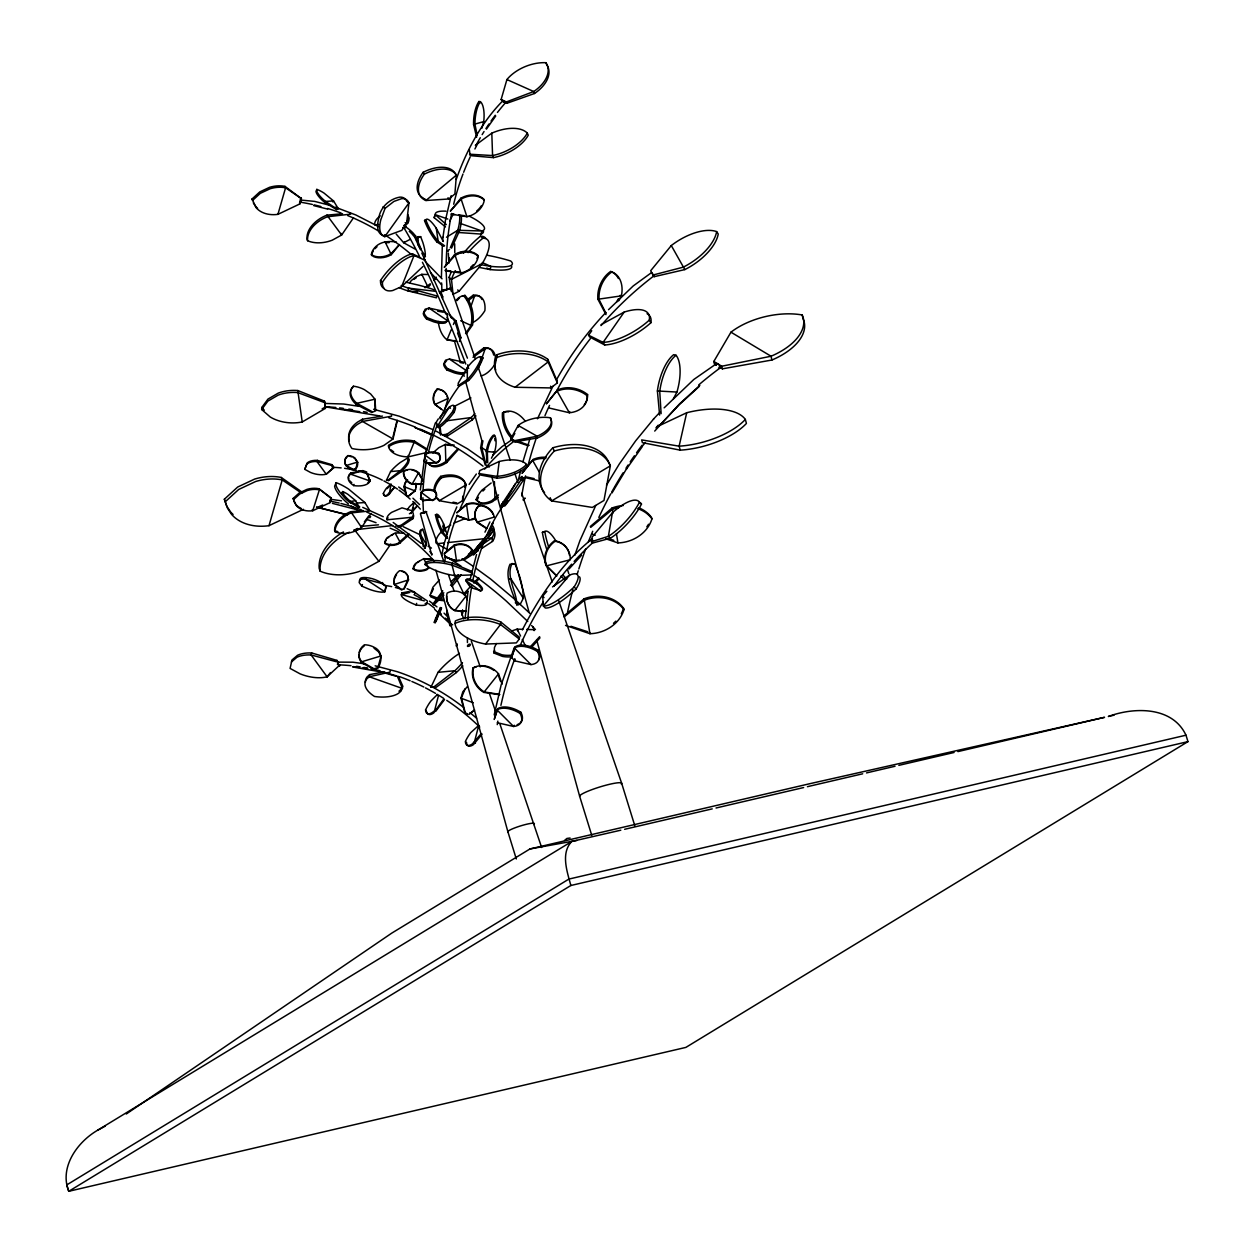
<?xml version="1.0" encoding="UTF-8"?>
<svg xmlns="http://www.w3.org/2000/svg" width="1254" height="1254" viewBox="0 0 1254 1254"><rect width="100%" height="100%" fill="white"/><g stroke="black" fill="none" stroke-linecap="round" stroke-linejoin="round"><path stroke-width="1.5" d="M382.47 416.093L362.484 419.228L362.484 421.454L357.5 424.354A35.081 22.164 -0.1 0 0 351.966 448.509A34.234 21.631 -0.1 0 0 384.022 445.327L393.019 438.963L397.173 421.422M391.546 414.666L391.546 416.203L362.484 421.454L393.019 438.963M359.349 507.447L355.634 500.691L348.173 494.531A12.446 3.213 37.8 0 0 342.703 491.568L342.091 493.151A12.963 3.339 37.8 0 0 349.239 501.678L358.503 507.462M342.703 491.568L342.687 492.352A12.963 3.339 37.8 0 0 349.835 500.879L359.757 506.898M458.212 385.589L458.243 383.175L467.397 367.453A21.13 6.066 -56.2 0 1 481.614 357.061L482.962 357.954A21.13 6.066 -56.2 0 1 468.62 380.479L459.152 386.201L458.212 385.589L467.272 379.57A21.13 6.066 -56.2 0 0 481.614 357.061M379.837 415.967L324.692 406.735L324.974 403.427L343.784 404.039L358.769 406.296M304.769 469.325L306.838 464.09A17.368 9.546 17.6 0 1 316.964 461.519L331.714 465.469L333.548 467.993L326.244 474.2A17.337 9.515 17.6 0 1 310.553 472.476L304.769 469.325L307.183 462.93A17.368 9.546 17.6 0 1 317.309 460.375L331.949 464.685L332.874 465.939M446.879 536.524L446.816 538.264L442.066 532.934A15.22 3.166 69.5 0 1 435.436 514.83L436.549 514.422A15.22 3.166 69.5 0 1 443.508 523.733L443.179 532.511L447.584 537.982M322.121 408.851L325.429 407.001L325.366 408.396L302.214 421.971A34.156 24.187 2.4 0 1 270.315 417.065L261.663 409.541L261.757 407.503L267.964 399.085L278.247 393.113A34.156 24.202 2.4 0 1 297.794 390.543L324.535 401.17L324.958 404.478M297.794 390.543L302.214 421.971M325.366 408.396L324.535 401.17M420.325 490L424.902 455.625L435.373 422.896M442.333 245.047L441.392 277.683M442.646 241.16L442.976 237.288M465.124 618.426L467.977 591.684M416.547 240.502L417.723 236.692L420.67 236.677L422.864 242.508A16.898 4.279 72.8 0 1 425.357 254.17L423.836 259.531M485.22 465.093L480.611 448.023L481.818 441.283M424.338 461.472L425.278 454.293A12.258 7.414 21.5 0 1 438.775 453.384A12.258 7.414 21.5 0 1 436.423 462.522L426.548 463.102L424.338 461.472L425.278 454.293M420.607 498.857L421.548 491.678A12.258 7.414 21.5 0 1 435.044 490.769A12.258 7.414 21.5 0 1 432.677 499.907L422.817 500.487L420.607 498.857L421.548 491.678M316.823 189.385L316.713 190.436A16.584 4.765 37.2 0 0 325.491 201.424L336.871 209.057L338.47 208.963L333.548 200.938L324.034 193.085A15.91 4.577 37.2 0 0 316.823 189.385L315.977 191.454A16.584 4.765 37.2 0 0 324.755 202.443L336.793 209.732M369.632 510.253L364.914 502.556L348.518 489.029A27.447 7.885 37.2 0 0 336.103 482.649L335.9 484.452A28.623 8.229 37.2 0 0 346.997 499.86L351.042 503.403M406.578 223.667L408.929 202.913L406.845 201.455A34.156 14.327 -56.3 0 0 399.618 197.16C389.085 199.12 380.291 207.506 378.724 218.259A34.156 14.327 -56.3 0 0 382.674 235.203L384.759 236.645L401.797 230.344L406.578 223.667L405.152 222.648M455.03 623.426L455.343 620.934A36.429 18.638 7.3 0 1 500.801 622L519.501 637.314L519.281 639.023L516.334 642.894L485.549 644.054A36.429 18.638 7.3 0 1 455.03 623.426A36.429 18.638 7.3 0 1 500.487 624.492L519.281 639.023M500.801 622L500.487 624.492L485.549 644.054M444.747 561.776L445.248 558.014M504.233 504.688L503.387 505.378A219.967 135.51 78.9 0 0 487.32 533.859M442.991 237.069L445.515 219.873L451.142 195.702M443.383 290.505L441.925 289.846L446.879 289.517M479.153 473.573L479.655 470.642L499.186 461.503A26.24 11.788 -13.9 0 1 526.476 464.466L526.915 466.284A26.24 11.788 -13.9 0 1 497.117 478.166L479.467 474.827L479.153 473.573L496.662 476.348A26.24 11.788 -13.9 0 0 526.476 464.466M499.186 461.503L497.117 478.166M591.386 541.712L592.186 537.041L612.407 512.745A36.429 12.274 -47.5 0 1 639.462 502.211L641.484 504.077A36.429 12.274 -47.5 0 1 610.416 538.201L592.781 542.998L591.386 541.712L608.378 536.351A36.429 12.274 -47.5 0 0 639.462 502.211M612.407 512.745L608.378 536.351L610.416 538.201M386.107 586.747L384.853 591.794A21.522 6.129 23.9 0 1 369.632 589.427L361.795 586.12L359.177 582.577L359.569 580.116A21.522 6.129 23.9 0 1 365.572 579.191L382.141 583.596L385.966 586.088L384.853 591.794L365.572 579.191L366.231 577.624C376.341 578.36 382.815 583.909 384.712 585.022M486.646 528.624L477.319 522.62A15.22 13.512 9.8 0 1 479.31 505.597L479.404 505.048A15.22 13.512 9.8 0 1 494.17 516.585M479.404 505.048A15.22 13.512 9.8 0 0 477.413 522.072L494.076 517.134M490.643 528.827L492.697 523.2M440.076 610.29L440.562 607.579L441.486 607.986L440.718 610.573L434.166 622.533L438.289 612.062M494.201 714.874L501.145 684.966L514.218 647.738M415.764 483.229A10.628 9.75 59.8 0 1 414.996 490.894L408.538 496.035L406.202 495.267L403.851 486.583L406.28 481.144M404.509 484.483L406.202 495.267M467.444 714.137L464.968 713.118L460.923 698.149L462.82 691.785L467.397 686.565M441.737 555.491L444.01 544.252M446.753 612.971L447.255 610.494C446.737 619.413 454.387 638.725 446.863 613.049M462.757 496.145L462.507 500.785L457.193 503.904L439.245 500.722A26.24 16.584 -26.3 0 1 436.847 498.355M464.623 487.069L465.359 483.433A26.24 16.584 -26.3 0 0 440.718 476.363A26.24 16.584 -26.3 0 0 434.009 490.769M366.732 471.974L362.908 470.626L350.932 472.93L350.681 474.169A17.775 8.606 12.4 0 0 353.753 485.596A17.446 8.449 12.4 0 0 369.93 480.987L367.422 473.542M353.738 485.611L354.004 484.373M366.544 472.836L369.946 480.987L350.681 474.169L362.908 470.626M442.505 298.53L442.897 296.649L439.276 291.774M384.696 671.736L369.679 674.621L369.24 676.752L366.732 678.978A30.692 14.86 12.4 0 0 374.523 696.472A29.955 14.499 12.4 0 0 398.506 693.321L401.029 691.111L402.91 686.377L398.411 676.329M390.323 670.655L390.01 672.128L369.24 676.752L402.471 688.509L397.33 676.204M448.869 259.86L449.34 257.65M437.505 599.663L430.639 596.794L430.138 595.211L432.912 587.233L439.355 579.991M510.88 656.861A27.306 18.669 -18.2 0 1 502.462 656.406L494.092 653.099L494.468 647.503L496.365 643.537M494.092 653.099L494.672 650.434M462.507 500.785L466.08 484.89L465.359 483.433M491.521 528.545L492.791 522.84M332.921 466.786L332.341 467.319L332.796 465.798M686.706 412.738L679.119 446.173L680.217 450.155A57.825 26.083 -15.3 0 0 746.428 423.429L745.346 419.447A57.825 26.083 -15.3 0 0 686.706 412.738L657.096 426.705M497.462 112.421A281.257 245.972 58.6 0 1 505.425 102.797L503.152 100.618L503.418 102.232M470.266 578.846L476.536 554.472M393.035 436.737L397.142 419.996M518.764 478.354L520.598 471.002M522.902 461.817L530.066 438.273M444.731 409.415L448.023 398.882A12.258 11.223 -59.9 0 0 437.458 389.304L437.113 389.101A12.258 11.223 -59.9 0 0 434.699 404.258L442.615 410.105M413.569 507.698L411.124 513.544M438.445 695.656L434.574 710.704L432.552 712.303A17.227 6.427 -59.4 0 1 425.858 711.723L425.561 709.905A18.167 6.787 -59.4 0 1 430.89 701.033L437.05 694.841M425.012 564.519L425.514 562.591A26.24 8.041 14.6 0 1 452.569 563.187L472.021 571.479L472.194 574.896L454.685 575.586A26.24 8.041 14.6 0 1 425.012 564.519A26.24 8.041 14.6 0 1 452.067 565.131L471.676 572.812M452.569 563.187L452.067 565.131L454.685 575.586M444.057 544.048L451.785 518.858L456.817 506.867M482.931 440.828L481.724 447.568L485.988 464.764M355.697 469.231L357.578 462.083L354.945 458.039A10.063 7.649 -0.3 0 0 347.875 455.61A10.424 7.932 -0.3 0 0 346.276 465.485C350.587 471.739 358.738 471.081 357.578 462.083L346.276 465.485L353.456 469.529L355.697 468.855M377.893 668.241C382.329 661.077 382.658 651.03 374.021 647.221A17.29 13.136 -0.3 0 0 364.397 644.775L362.155 646.782A18.026 13.7 -0.3 0 0 360.117 659.416L361.654 661.783L374.021 668.758L377.893 667.598L381.138 655.92L361.654 661.783L361.654 662.723L374.037 669.401L376.608 668.633M414.666 593.785L415.011 592.64L411.751 591.747M277.918 214.34L285.583 187.786L285.003 186.376A27.51 20.597 -23.1 0 0 269.594 187.301L259.75 191.925L252.023 198.994L256.161 207.756A27.51 20.597 -23.1 0 0 277.902 214.356L299.894 203.9L301.415 198.649L285.003 186.376M300.255 200.295L301.023 197.662M224.356 499.217L227.601 508.387L231.52 514.312A47.433 35.504 -23.1 0 0 268.999 525.692L282.213 479.906L281.241 477.445A47.433 35.504 -23.1 0 0 254.672 479.059L237.696 487.022L224.356 499.217L226.613 505.926L230.532 511.851A47.433 35.504 -23.1 0 0 233.072 514.453M481.787 128.363L483.731 121.622A19.453 7.085 -83.8 0 0 480.376 101.668L478.934 101.511A19.453 7.085 -83.8 0 0 473.573 124.46L476.63 137.266M504.061 101.982L501.114 99.536L506.914 79.551A33.544 20.55 -21.7 0 1 545.898 62.7L546.681 64.675A33.544 20.55 -21.7 0 1 534.502 93.501L506.961 103.267L505.268 102.514M533.169 459.466L522.166 473.166L533.169 459.466A24.155 18.387 16.2 0 1 546.101 457.287M557.497 390.01L546.493 403.71L557.497 390.01A24.155 18.387 16.2 0 1 587.562 394.555L587.201 395.762A24.155 18.387 16.2 0 1 569.363 412.754L548.923 407.973M569.724 411.547L569.363 412.754L557.152 391.217A24.155 18.387 16.2 0 1 587.201 395.762M698.619 385.009A484.922 424.056 58.6 0 1 720.078 367.971L720.172 367.061A2.916 1.395 51.8 0 0 717.696 363.723M317.325 460.375L316.964 461.535L326.244 474.2L333.783 467.193L333.548 467.993M331.714 465.469L331.949 464.685M338.627 662.864L336.95 660.388L311.713 652.973L311.117 654.964L327.106 676.799L340.116 664.714M327.106 676.799L330.476 672.567M336.95 660.388L336.542 661.767L311.117 654.964A29.892 16.412 17.6 0 0 296.9 657.3L291.383 661.987M408.475 591.622L401.876 592.907L401.374 594.553A22.07 5.471 17.9 0 0 416.171 604.992A21.616 5.361 17.9 0 0 426.893 602.688M410.121 591.308L409.776 592.437L401.374 594.553L424.322 600.87M416.156 604.992L416.657 603.346M538.264 650.356L537.558 651.578A21.13 11.49 30 0 1 530.975 664.589L514.783 660.842L511.507 657.551L515.159 646.798A21.13 11.49 30 0 1 538.264 650.356A21.13 11.49 30 0 1 538.546 660.137M494.107 719.451L497.744 708.698A21.13 11.49 30 0 1 520.849 712.241A21.13 11.49 30 0 1 517.118 724.687M330.962 497.775L329.974 502.666L312.748 510.739A21.522 16.036 -25.3 0 1 296.163 505.378L293.107 498.465L299.267 492.947L306.979 489.373A21.522 16.036 -25.3 0 1 318.892 488.746L330.962 497.775L329.974 502.666M512.525 655.058L515.159 646.798M494.593 718.605L497.744 708.698M445.499 226.911L434.245 217.757L435.263 214.669A41.633 9.091 18.1 0 1 446.016 211.174M457.553 232.429L480.925 234.075L481.928 230.987A41.633 9.091 18.1 0 0 469.153 216.096M442.427 297.198L440.938 291.32L451.001 288.357L475.203 358.519M457.005 643.71L456.284 646.155L457.255 644.634M470.83 306.713L474.576 295.991L473.103 295.286L467.178 299.753M478.37 368.3L485.235 348.643L483.762 347.938L473.416 355.76M512.353 440.891L513.889 441.283L512.181 439.511L502.133 446.549L492.979 454.951M574.755 555.318L579.928 540.631L595.76 505.487M456.221 179.463C466.457 150.668 481.207 122.751 502.791 100.837M437.395 616.607L435.107 622.94L438.994 612.955M338.549 664.385L337.42 664.401L338.094 662.112L352.938 662.206L364.083 663.742M426.548 463.102L436.423 462.522M438.492 454.105A12.258 7.414 21.5 0 0 424.996 455.014L436.126 463.243A12.258 7.414 21.5 0 0 438.492 454.105L438.775 453.384M422.817 500.487L432.677 499.907M434.762 491.49A12.258 7.414 21.5 0 0 421.266 492.399L432.395 500.628A12.258 7.414 21.5 0 0 434.762 491.49L435.044 490.769M537.464 418.789L552.889 386.279M380.495 280.504L382.423 282.213A34.234 13.982 -49.6 0 0 392.768 290.505L401.625 286.617L414.071 255.44L412.158 253.731L407.926 255.189A35.081 14.327 -49.6 0 0 380.511 280.504A34.234 13.982 -49.6 0 0 384.21 288.514M439.449 613.034L436.063 621.42L435.138 621.012L440.562 607.579L439.088 610.384M451.268 329.645L447.035 339.897L456.628 341.323M453.384 324.52L454.794 321.102L456.017 320.914L460.939 337.749L459.403 341.48M361.795 586.12L362.453 584.552M382.141 583.596L382.595 582.514M450.327 247.696L457.773 230.281A24.155 8.543 -69.1 0 0 459.528 214.967M353.424 386.216L351.292 389.273A20.613 12.352 24.2 0 0 353.785 401.97L356.246 404.525L371.748 412.488L375.714 410.842L374.977 399.195L370.635 393.96L364.365 389.633A19.75 11.85 24.2 0 0 353.424 386.216L351.81 388.05A20.613 12.352 24.2 0 0 354.302 400.763L356.763 403.318L372.109 411.657M356.246 404.525L356.763 403.318L374.977 399.195L375.212 409.792M385.072 208.352L380.808 219.732A34.156 14.327 -56.3 0 0 384.759 236.661L408.929 202.913A34.156 14.327 -56.3 0 0 401.703 198.634L393.913 201.424L385.072 208.352L382.987 206.894M424.934 548.217L426.454 544.722A13.198 2.853 73.1 0 0 424.322 533.875L422.661 529.282C417.378 530.991 423.93 544.377 424.934 548.217L424.291 548.421M425.639 452.772L426.877 448.979L414.557 441.157A21.13 12.274 -2.4 0 0 388.521 445.468L388.583 446.847A21.13 12.274 -2.4 0 0 408.208 456.879L425.639 452.772L425.608 451.816M438.336 614.444L439.229 612.485M428.413 309.44L429.025 308.076L443.65 311.274L447.333 313.798L447.631 320.789L445.358 322.921A19.656 7.273 25.1 0 1 433.759 321.855L426.564 319.033A20.769 7.681 25.1 0 1 423.256 313.202L426.172 309.801M426.564 319.033L427.175 317.654A20.769 7.681 25.1 0 1 423.883 311.823L425.153 309.189L429.025 308.076L447.631 320.789L445.985 321.557A19.656 7.273 25.1 0 1 434.386 320.475L427.175 317.654M446.91 314.738L447.333 313.798M463.51 374.256A19.656 7.273 25.1 0 1 454.167 372.83L446.957 370.008L447.584 368.645A20.769 7.681 25.1 0 1 444.277 362.798L445.546 360.18L449.434 359.052L464.058 362.249M451.55 248.151L459.466 230.94A24.155 8.543 -69.1 0 0 461.221 215.61M431.517 592.797L433.398 588.831M404.086 589.114L408.522 579.881L407.911 575.994L405.246 572.482A12.446 9.389 -36.1 0 0 399.509 570.727L397.659 572.388A12.963 9.781 -36.1 0 0 394.383 584.442L402.095 589.85M484.953 532.166L489.922 521.915M386.483 480.204L390.574 471.598A17.917 5.173 -39.8 0 1 400.261 462.491L408.099 457.726L409.306 459.779L408.459 462.867A17.917 5.173 -39.8 0 1 401.217 471.739L388.317 480.737M430.968 687.161L438.038 672.332A30.895 8.903 -39.8 0 1 454.732 656.626L459.434 653.334M491.443 458.227L494.531 452.177A15.22 5.956 -76 0 0 494.578 435.373L493.48 435.107A15.22 5.956 -76 0 0 486.27 451.471L486.944 462.491M474.905 148.991L478.244 142.517M520.034 604.647L523.341 598.252L523.216 594.349A29.14 7.367 72.8 0 0 518.921 574.238M673.414 398.772L676.925 392.047A33.544 14.123 -75.8 0 0 676.047 355.258L673.68 354.663A33.544 14.123 -75.8 0 0 657.394 390.982L659.62 415.09M440.656 609.46L441.486 607.986M616.607 302.089L618.394 298.734M522.354 629.916C539.8 595.869 561.949 563.297 591.857 539.032L592.562 539.157M556.557 379.633C570.147 355.337 586.794 332.686 605.886 312.434M510.942 438.508L518.153 425.451A26.24 14.06 -11.3 0 1 550.459 417.817L550.804 419.557A26.24 14.06 -11.3 0 1 537.449 437.944L514.924 441.847L510.942 438.508L514.689 440.64L537.104 436.204A26.24 14.06 -11.3 0 0 550.459 417.817M618.614 300.866L621.388 295.866A24.155 17.681 -68 0 0 611.858 271.961L610.635 271.46A24.155 17.681 -68 0 0 597.907 299.251L605.98 314.613M511.507 657.551L512.008 656.704M261.663 409.541L267.87 401.123L278.169 395.135A34.156 24.202 2.4 0 1 297.7 392.565L324.472 402.565M514.783 660.842L515.269 659.98M497.368 722.727L513.56 726.474A21.13 11.49 30 0 0 520.144 713.479L520.849 712.241M514.265 725.251L513.56 726.474L497.039 709.921A21.13 11.49 30 0 1 520.144 713.479M511.177 439.715L514.845 433.445M714.435 364.083L713.824 361.465L730.957 332.185A57.825 31.178 -13 0 1 802.168 314.958L803.046 318.751A57.825 31.178 -13 0 1 771.915 360.023L722.367 368.848L719.185 366.952M500.691 505.864L515.472 483.715A26.24 1.944 -56 0 1 521.256 479.436L522.996 480.611A26.24 1.944 -56 0 1 505.001 505.628L501.882 506.679L500.691 505.864L503.277 504.453A26.24 1.944 -56 0 0 521.256 479.436M515.472 483.715L503.277 504.453L505.001 505.628L507.823 500.848M501.882 506.679L502.666 505.362M606.481 485.188L619.288 464.027L635.637 440.875L653.867 418.679M611.936 493.057L626.922 468.15M591.857 539.032L592.593 540.678M453.807 406.343A21.13 4.232 -52.8 0 1 454.026 412.456A21.13 4.232 -52.8 0 1 438.461 427.692L435.953 422.661L438.336 418.82M469.231 585.712L465.751 580.508L466.41 579.52A15.22 3.276 33.8 0 1 477.602 582.922A15.22 3.276 33.8 0 1 481.081 589.944L480.423 590.932C478.072 589.019 469.325 588.675 469.686 585.022M404.964 482.884L407.613 479.859M476.943 583.909A15.22 3.276 33.8 0 0 465.751 580.508L480.423 590.932A15.22 3.276 33.8 0 0 476.943 583.909L477.602 582.922M465.109 688.791L461.409 697.851L465.297 712.915L467.773 713.934M300.38 200.013L314.707 201.408L328.501 204.966M465.563 333.548L471.034 325.429L472.476 325.099A24.155 15.518 77.2 0 0 465.03 295.427L463.588 295.756A24.155 15.518 77.2 0 0 455.782 300.866M353.503 217.773L341.652 235.015L332.232 240.188A27.588 18.685 -20 0 1 307.559 240.721L307.011 239.122A28.215 19.123 -20 0 1 326.949 215.139L342.53 213.744M343.439 531.915A48.718 33.012 -20 0 0 319.19 568.375L320.115 571.15A47.558 32.228 -20 0 0 362.672 570.225L378.896 561.322L390.731 544.111M469.121 484.42L476.348 474.028M647.064 313.704A41.633 16.772 -31.9 0 1 650.873 322.748A41.633 16.772 -31.9 0 1 604.694 344.975L589.709 337.012L588.596 335.226L591.731 330.727M650.873 322.748L649.258 320.162A41.633 16.772 -31.9 0 0 624.194 312.074L603.096 342.389L604.694 344.975M466.347 333.83L472.476 325.099M422.269 484.279L412.017 484.279A12.258 10.816 35.1 0 1 403.412 471.676L403.678 471.3A12.258 10.816 35.1 0 1 418.617 472.664L423.523 482.053M420.936 477.555L418.617 472.664L412.017 484.279M626.451 469.074L642.503 446.33M486.411 129.146L495.753 115.979M324.755 202.443L325.491 201.424L333.548 200.938L332.812 201.941M336.103 482.649L334.63 486.207A28.623 8.229 37.2 0 0 345.728 501.616L348.408 503.967M369.773 517.777L370.651 516.57M477.178 549.973L480.486 545.474M349.239 501.678L355.634 500.691M389.226 494.264L394.367 487.367L387.408 494.797A9.985 3.731 -59.4 0 1 383.52 494.452L383.348 493.402A10.534 3.934 -59.4 0 1 386.436 488.245L391.107 484.044L389.226 494.264L388.05 495.189A9.985 3.731 -59.4 0 1 384.163 494.86L383.348 493.402M435.687 711.394L444.559 699.497L443.791 699.027L433.665 713.009A17.227 6.427 -59.4 0 1 426.971 712.413L425.561 709.905M466.472 742.227L466.77 744.045A17.227 6.427 -59.4 0 0 473.463 744.625L482.132 734.107M364.381 521.836L368.739 515.99M458.572 575.304L454.747 580.241A22.243 1.74 -48.1 0 1 450.499 585.304M425.419 512.337L425.655 511.35L423.993 513.325M498.543 673.853L483.809 692.396A21.13 19.202 51.7 0 1 472.977 668.1L473.526 667.661A21.13 19.202 51.7 0 1 498.543 673.853L502.086 684.198M443.838 592.734L432.881 604.083L442.787 590.869M481.285 733.574L472.35 743.935A17.227 6.427 -59.4 0 1 465.657 743.34L465.359 741.537A18.167 6.787 -59.4 0 1 470.689 732.665L478.73 725.408L474.373 742.321L475.485 743.026M481.583 543.97L480.47 543.045L471.927 553.719L492.383 528.749L486.583 535.599M493.684 530.301L492.07 528.969L472.241 553.155L473.542 555.052L493.998 530.081L483.778 542.402M671.298 245.549L650.669 270.739L653.036 275.018L654.133 276.679L684.825 269.594A41.633 20.675 -33.2 0 0 718.228 234.012L716.645 231.598A41.633 20.675 -33.2 0 0 671.298 245.549L684.825 269.594M477.586 549.957L481.301 545.427M643.004 445.374L645.34 442.521M654.713 431.078L679.527 403.913L699.826 385.401M387.078 488.652L390.652 485.063M404.556 241.661L403.663 242.743L396.217 234.09M415.576 235.94L421.078 248.982L420.451 249.718L414.666 237.022L415.576 235.94L413.068 233.025A20.613 10.142 41.5 0 0 403.851 225.767M455.296 270.848A41.633 13.857 -48.5 0 0 451.487 279.36L453.055 294.345L459.136 291.226L482.241 263.591A41.633 13.857 -48.5 0 0 482.837 238.276L480.486 236.191A41.633 13.857 -48.5 0 0 463.682 253.042M433.555 604.553L435.89 601.779M579.426 576.762A36.429 9.28 -43.7 0 1 576.072 588.988A36.429 9.28 -43.7 0 1 545.286 607.971L543.343 605.933L542.684 596.199L546.838 591.308M574.128 586.95A36.429 9.28 -43.7 0 0 569.614 575.1L543.343 605.933A36.429 9.28 -43.7 0 0 574.128 586.95L576.072 588.988M384.79 542.919L386.796 544.565A12.399 8.48 -15.9 0 0 398.317 544.048C406.907 537.731 417.363 525.442 398.114 543.311A12.399 8.48 -15.9 0 1 386.593 543.828L384.79 542.919A13.089 8.95 -15.9 0 1 387.188 537.668L395.261 532.903L404.023 533.201M460.845 198.242L450.311 211.142L461.268 199.072A19.453 15.487 -27.3 0 1 484.31 200.076L483.872 199.229A19.453 15.487 -27.3 0 0 460.845 198.242L466.927 216.754L451.126 214.073L454.967 214.528M454.81 254.452L444.277 267.368L455.233 255.299A19.453 15.487 -27.3 0 1 478.276 256.302L477.852 255.455A19.453 15.487 -27.3 0 0 454.81 254.452L460.892 272.98L445.389 270.864M371.372 254.672L373.896 256.757A15.863 10.847 -18.2 0 0 388.489 256.067L391.295 254.656L399.493 244.514L391.013 253.731L388.207 255.142A15.863 10.847 -18.2 0 1 373.614 255.832L371.372 254.672A16.725 11.443 -18.2 0 1 374.601 247.853C379.993 241.458 388.646 240.768 396.405 242.069M430.498 284.595L428.1 287.307L421.83 274.344L416.03 276.773L411.406 280.504A16.725 11.443 -18.2 0 0 409.776 282.699M434.088 280.52L436.298 277.165L433.868 279.799M468.103 591.089L464.482 595.18L454.528 574.551M475.344 582.891L478.965 578.799L478.62 577.702L473.746 583M531.555 647.393L540.004 637.831M427.865 463.416L426.971 462.46L431.611 466.237A19.656 11.678 -44.2 0 0 443.477 464.466L446.722 462.554L458.478 449.371L457.867 448.713L445.828 461.597L442.599 463.51A19.656 11.678 -44.2 0 1 430.718 465.281L428.586 464.152M491.176 482.994L482.022 490.095A20.769 12.336 -44.2 0 0 476.097 499.641L480.737 503.434A19.656 11.678 -44.2 0 0 492.603 501.663L498.183 497.101M568.987 569.018L581.605 555.224M430.232 283.765L425.012 287.793M463.996 593.597L470.093 586.966M529.878 647.252L539.643 636.656M431.784 555.13L420.403 513.748L425.984 511.757L443.963 561.698M426.783 511.851L425.733 512.494M225.344 501.678L238.683 489.468L255.659 481.505A47.433 35.504 -23.1 0 1 282.213 479.906L301.493 493.104M498.559 494.922L491.725 500.707A19.656 11.678 -44.2 0 1 479.843 502.462L477.711 501.349M439.527 417.535L449.167 407.268L450.484 408.271M653.491 419.087L660.294 411.892M664.15 407.832L693.791 379.492L716.457 363.707M660.043 424.918L678.994 404.932L699.262 386.436M608.519 309.691L633.192 285.975L651.547 272.588L654.086 275.739A349.145 345.916 -10.2 0 0 601.027 325.601M449.136 288.875L449.763 287.981M523.31 500.299L525.128 498.057L523.169 499.594M432.896 452.898L438.822 447.725L445.295 444.433L454.199 445.06M512.181 439.511L512.181 440.609M482.915 491.051L484.796 489.201M443.853 595.164L433.759 604.914L432.677 603.723M387.376 538.389L388.991 536.837M374.899 248.778L376.999 246.772M401.625 286.617L422.88 266.569M332.639 467.413L332.733 467.319A144.555 130.416 89.1 0 1 341.166 467.914M458.274 574.771L453.964 578.846A22.243 1.74 -48.1 0 0 451.33 581.527M364.397 645.716L362.155 647.738A18.026 13.7 -0.3 0 0 359.396 652.55M369.679 674.621L367.171 676.846A30.692 14.86 12.4 0 0 365.416 682.317M398.96 691.205L401.468 688.979M330.664 499.327L330.445 501.443L330.79 499.296L341.464 500.816M623.254 505.534A33.544 28.45 -16.4 0 0 612.077 507.995L590.415 526.398L590.681 527.354L612.485 509.359A33.544 28.45 -16.4 0 1 618.786 507.541M563.877 615.98L584.098 598.801A33.544 28.45 -16.4 0 1 623.551 608.284L623.959 609.648A33.544 28.45 -16.4 0 1 589.96 633.725L565.523 625.385M571.855 841.418C560.428 852.955 567.2 871.875 570.868 885.496L68.766 1191.3C59.142 1167.223 77.356 1141.939 97.718 1130.183L571.855 841.418L620.808 830.195M424.667 198.696L425.921 200.515L448.869 198.978L454.904 193.962L456.378 175.152L455.124 173.318A33.544 18.857 -34.5 0 0 423.115 172.315A33.544 18.857 -34.5 0 0 423.429 198.132M480.345 505.048A15.22 12.901 -19.6 0 0 466.472 504.108L456.644 512.87L466.692 504.719A15.22 12.901 -19.6 0 1 480.564 505.644M454.246 545.035L444.261 553.359L444.825 556.823L456.503 560.977A15.22 12.901 -19.6 0 0 472.115 550.098L471.896 549.503A15.22 12.901 -19.6 0 0 454.246 545.035L456.503 560.977L444.825 556.823M564.159 616.952L584.505 600.149A33.544 28.45 -16.4 0 1 623.959 609.648M564.504 840.462L566.933 838.44L570.1 838.017M459.544 575.978L461.064 574.724L456.033 581.448A22.243 1.74 -48.1 0 1 451.785 586.511M444.418 553.782L454.45 545.631A15.22 12.901 -19.6 0 1 472.115 550.098M408.349 496.145L414.996 490.894L403.851 486.583M471.426 712.46L474.169 710.266M412.566 504.343L414.823 502.791M469.012 714.435L474.576 710.015M386.42 480.125L388.364 479.937L400.371 470.673A17.917 5.173 -39.8 0 0 407.613 461.801L408.099 457.726M430.859 687.02L434.197 686.706L454.92 670.718A30.895 8.903 -39.8 0 0 462.491 662.661M496.772 354.804L497.054 357.39A41.633 26.021 -6.1 0 0 515.096 387.267L548.108 361.936L547.841 359.349A41.633 26.021 -6.1 0 0 496.772 354.804A41.633 26.021 -6.1 0 0 495.769 369.977M515.096 387.267L550.804 387.925L557.34 382.909L557.168 381.31M475.344 145.339L491.803 133.159A33.544 17.791 -24.3 0 1 527.307 133.128L528.247 135.197A33.544 17.791 -24.3 0 1 493.496 157.628L470.172 155.637L469.372 149.775M462.851 665.827A30.895 8.903 -39.8 0 1 456.378 672.552L435.201 687.976L434.197 686.706M468.463 300.349L474.576 295.991A24.155 12.853 -64.7 0 1 484.89 310.647A24.155 12.853 -64.7 0 1 473.401 322.168M473.009 357.374L485.235 348.643A24.155 12.853 -64.7 0 1 495.565 363.299M395.762 526.084L400.81 525.457L412.456 517.212A22.243 9.28 -9.8 0 0 412.409 511.836M468.369 554.331L477.758 547.763M484.028 543.374L491.85 537.903A49.047 20.644 -11.1 0 0 492.618 525.755M413.804 279.423L416.312 277.683M417.41 562.607L419.338 561.259M552.544 586.888L569.614 575.1M442.113 434.872L446.941 434.229L471.222 417.535A35.316 14.343 -27.2 0 0 474.796 413.569M126.262 1114.007L391.765 933.117L529.956 848.958L809.676 783.734L1104.539 717.319L957.899 751.601M397.612 526.915L400.982 526.57L412.723 518.827A22.243 9.28 -9.8 0 0 413.507 515.112M404.431 225.501L407.55 223.463A28.45 11.976 -11.1 0 0 407.989 216.425M478.307 550.694L465.689 558.939L462.005 559.331M481.458 548.625L492.508 541.414A49.047 20.644 -11.1 0 0 493.261 529.266M444.496 436.251L447.725 435.828L472.35 419.855A35.316 14.343 -27.2 0 0 475.924 415.873M460.923 698.149L473.322 702.773M446.471 237.241L457.773 230.281L459.466 230.94M449.59 249.436L447.02 251.004L448.195 251.458M1187.977 741.616L685.875 1047.403L68.766 1191.3L66.791 1184.889L568.877 879.085L1185.986 735.205L1187.977 741.616L570.868 885.496M454.497 406.296L470.924 397.91M362.484 419.228L357.5 422.128A35.081 22.164 -0.1 0 0 349.208 440.828M450.75 525.003L447.396 526.946A49.047 20.644 -11.1 0 0 444.543 529M425.858 219.873A19.453 4.577 60.9 0 0 438.163 241.176L444.59 245.753L443.665 246.254L436.847 241.912A19.453 4.577 60.9 0 1 424.542 220.61L425.858 219.873A19.453 4.577 60.9 0 1 436.251 228.212L443.32 241.52M436.847 241.912L438.163 241.176L436.251 228.212M601.042 324.708L624.194 312.074M97.718 1130.183L105.305 1126.123M409.948 239.467L403.663 242.743L415.027 249.044M482.241 263.591L451.487 279.36L449.136 277.275A41.633 13.857 -48.5 0 1 451.424 271.742M390.934 535.505L393.113 534.423M432.583 559.503L423.664 558.673L428.711 567.999L426.517 569.081A12.399 8.48 -15.9 0 1 414.996 569.598L413.193 568.689A13.089 8.95 -15.9 0 1 415.591 563.422L423.664 558.673L432.426 558.971M511.177 437.975A24.155 15.816 64 0 1 502.493 412.895L503.81 412.252A24.155 15.816 64 0 1 525.348 421.328M268.999 525.677L303.452 509.312M453.917 255.487L460.03 252.603A41.633 7.916 12 0 1 463.666 252.571M446.565 360.776L443.65 364.177A20.769 7.681 25.1 0 0 446.957 370.008M349.396 532.182L345.994 533.765A48.718 33.012 -20 0 0 320.131 571.15M319.221 506.553L322.686 505.001M454.105 523.059L465.359 518.482M480.611 448.023L481.724 447.568L486.286 450.641M501.114 99.536L506.428 101.919L533.718 91.526A33.544 20.55 -21.7 0 0 545.898 62.7M546.854 549.707A33.544 8.229 69.2 0 1 542.371 532.417L544.8 531.492A33.544 8.229 69.2 0 1 556.008 541.117M442.066 532.934L443.179 532.511A15.22 3.166 69.5 0 1 436.549 514.422M408.522 579.881L394.383 584.442L401.092 589.741L403.819 588.722L408.13 579.317L407.519 575.429M483.731 121.622L473.573 124.46M511.961 630.887L517.118 629.132L522.855 629.32M424.244 256.819L425.435 256.443L418.131 245M518.325 572.498L515.143 564.19L510.049 564.206C503.92 577.169 513.231 593.111 516.962 605.4M508.701 579.207L510.739 578.549L523.341 598.252M515.3 602.782L516.726 602.328L518.388 604.93M422.661 529.282L421.72 529.58C416.297 530.599 423.491 543.468 423.241 546.619L423.883 546.415M425.514 545.02L426.454 544.722L421.172 535.63L420.231 535.928L421.987 538.954M1114.054 715.188L1108.348 716.473C1134.196 706.927 1172.474 706.268 1185.986 735.205M653.036 275.018L683.242 267.165A41.633 20.675 -33.2 0 0 716.645 231.598M624.617 829.302L712.225 808.877M716.034 807.999L803.626 787.559M807.435 786.681L862.674 773.796M866.483 772.919L895.042 766.257M898.852 765.363L954.09 752.478M442.631 291.524L443.744 291.289M713.824 361.465L721.755 366.231L771.038 356.23A57.825 31.178 -13 0 0 802.168 314.958M529.956 848.958L576.997 840.415M460.939 337.749L460.093 337.89L454.794 321.102L450.405 316.149M446.346 420.842L471.222 417.535L472.35 419.855M356.402 529.611L392.596 525.567M378.583 224.466L374.758 224.874A28.45 11.976 -11.1 0 1 380.26 215.86M437.912 543.625L443.697 543.013M447.553 542.606L484.154 538.718M488.01 538.311L491.85 537.903L492.508 541.414M390.574 471.598L400.371 470.673L401.217 471.739M438.038 672.332L454.92 670.718L456.378 672.552M361.23 526.366L378.489 524.83M371.09 513.466L361.56 527.464L358.017 529.705A21.616 14.609 -21.7 0 1 335.069 531.727L334.63 530.473A22.07 14.907 -21.7 0 1 350.791 511.663L363.456 510.629M420.889 513.074L423.695 512.949M356.246 503.073L364.914 502.556M441.753 291.649L440.875 291.539M422.441 484.013L412.284 483.903A12.258 10.816 35.1 0 1 403.678 471.3M389.085 242.649L385.307 242.602L385.025 241.693L391.295 254.656M676.925 392.047L657.394 390.982M458.259 230.297L481.928 230.987L460.39 223.447M427.52 274.532L421.83 274.344L422.112 275.269M526.664 629.445L534.298 629.696M451.409 445.64L445.295 444.433L445.828 461.597L446.722 462.554M469.513 154.211L492.571 155.559A33.544 17.791 -24.3 0 0 527.307 133.128M466.096 596.355L465.955 596.199A15.22 14.97 -41.4 0 0 447.114 593.111A15.22 14.97 -41.4 0 0 454.794 610.494L466.159 611.419M466.065 611.309L454.794 610.494L465.955 596.199L467.146 599.741M435.436 291.32L408.569 288.154A35.316 4.17 12.7 0 1 401.139 285.489M417.598 292.025L407.989 290.897A35.316 4.17 12.7 0 1 399.43 287.73M458.807 214.998L464.576 215.688M445.092 270.284L450.86 270.989M454.7 271.444L460.469 272.134M353.111 666.611L358.597 667.363M362.234 667.88L367.72 668.633M352.578 666.94L381.608 672.034L395.841 676.172M483.809 692.396L499.515 694.732M343.22 409.196L359.804 411.704M499.719 694.387L484.357 691.957A21.13 19.202 51.7 0 1 473.526 667.661M455.688 340.884L447.035 339.897L444.715 337.718A20.989 13.308 81.7 0 1 438.634 324.128L438.351 321.479M479.671 264.484L490.863 266.381A41.633 7.916 12 0 0 510.66 260.973A41.633 7.916 12 0 0 487.492 255.314M437.662 311.18L443.226 312.215M459.92 362.5L463.619 363.205M479.059 267.368L490.173 269.579A41.633 7.916 12 0 0 511.522 266.036M680.217 450.155L642.409 442.646L641.656 439.903L679.119 446.173A57.825 26.083 -15.3 0 0 745.346 419.447M453.07 502.18L456.707 502.901M375.15 665.827L397.236 671.689C420.921 679.652 443.226 691.612 462.977 706.927M526.696 477.006L534.173 478.605M373.614 409.306L399.211 416.187L432.677 429.495M405.81 282.181L418.961 285.238A35.316 4.17 12.7 0 1 434.009 289.721M524.58 477.445L539.455 480.909M316.87 507.18L347.624 514.798M316.447 507.133L345.116 514.328M493.449 451.895L494.531 452.177L486.27 451.471M313.704 205.609L327.686 209.105M332.435 503.371L356.23 509.5M438.508 598.519L430.138 595.211M389.304 673.79L396.436 675.859M449.778 623.771L452.678 624.727M608.237 538.515L613.817 540.333M570.946 626.279L587.703 631.75M335.335 207.208L355.775 214.936L378.645 226.645M514.328 441.032L528.216 445.75M591.763 534L595.258 535.192M605.729 538.75L617.94 542.919A33.544 28.45 -16.4 0 0 651.939 518.842L651.531 517.479A33.544 28.45 -16.4 0 0 638.819 507.823M458.556 516.052L468.745 520.065A15.22 12.901 -19.6 0 0 474.529 518.952M447.819 219.058L435.263 214.669L446.267 224.576M362.735 471.488L365.275 472.382M457.052 515.911L468.745 520.065L466.472 504.108M517.338 441L529.172 445.295M300.835 199.605L300.537 202.317L300.035 201.33M503.324 503.528L502.008 503.606L502.227 504.813M620.166 295.38L621.388 295.866L597.907 299.251M362.735 507.368L383.254 516.726M447.584 368.645L454.794 371.466A19.656 7.273 25.1 0 0 466.378 372.532M415.246 427.489L432.332 434.966M415.09 427.645L432.144 435.122M435.483 618.488L436.408 618.896M482.288 262.556L490.863 266.381L490.173 269.579L486.756 268.042M506.914 79.551L533.718 91.526L534.502 93.501M407.111 588.69L414.651 592.092M460.673 320.71L471.034 325.429A24.155 15.518 77.2 0 0 463.588 295.756M412.158 253.731L420.639 257.65M403.255 526.711L420.764 535.082M588.596 335.226L603.096 342.389A41.633 16.772 -31.9 0 0 649.258 320.162M410.795 510.394L401.97 507.854L391.656 512.353A22.243 9.28 -9.8 0 0 386.953 519.83L412.456 517.212L412.723 518.827M413.193 568.689L415.199 570.319A12.399 8.48 -15.9 0 0 426.721 569.802L428.711 567.999M420.67 236.677L418.303 237.022L417.817 242.383M515.143 564.19L512.087 563.532C505.817 575.602 515.629 590.117 516.726 602.328M436.094 431.125L467.507 448.822L483.088 459.701M493.59 651.5L501.961 654.807A27.306 18.669 -18.2 0 0 512.149 655.105M436.282 543.327L448.242 550.004M434.699 404.258L441.283 409.086M730.957 332.185L771.038 356.23L771.915 360.023M449.136 314.456L456.017 320.914M426.909 449.935L414.619 442.537A21.13 12.274 -2.4 0 0 388.583 446.847M415.011 592.64L427.41 601.042M351.292 506.114L359.005 510.974M462.146 558.908L472.836 566.04M393.176 522.448L421.187 543.405M477.413 522.072L486.709 528.216M374.021 648.161L378.708 651.97L381.153 656.877M468.745 368.362L467.397 367.453L467.272 379.57L468.62 380.479M487.101 465.516L489.311 466.99M503.105 501.757L504.296 502.572M449.434 359.052L466.472 370.698M301.415 198.649L285.583 187.786A27.51 20.597 -23.1 0 0 270.174 188.727L260.33 193.335L252.587 200.421L252.023 198.994M281.241 477.445L302.7 492.587M331.291 498.528L318.892 488.746M475.83 568.219L490.753 579.113L514.986 599.537M398.662 486.991L405.951 492.336M435.953 422.661L436.862 423.35M452.71 411.453A21.13 4.232 -52.8 0 1 437.144 426.689L449.167 407.268A21.13 4.232 -52.8 0 1 452.71 411.453L454.026 412.456M429.495 601.121L436.972 606.889M482.116 542.026L483.746 543.358M469.905 712.57L476.583 718.213M434.652 609.334L448.462 622.329M457.679 289.94L459.136 291.226M424.024 259.217L425.341 260.393L414.071 255.44L409.839 256.898A35.081 14.327 -49.6 0 0 382.423 282.213M425.169 261.443L442.051 278.827M517.73 602.092L530.097 613.582M459.528 384.821L459.669 385.448A177.19 159.807 89.3 0 0 439.966 418.82M412.942 498.214L419.573 504.594M556.792 576.072L545.96 565.303A21.13 18.857 -42.2 0 1 554.534 540.725A21.13 18.857 -42.2 0 1 569.52 555.334M545.96 565.303L556.415 575.664M406.97 574.379L405.638 573.047A12.446 9.389 -36.1 0 0 402.032 571.479M444.057 613.143L448.211 617.281M530.975 664.589L514.453 648.036A21.13 11.49 30 0 1 537.558 651.578M560.961 576.056L564.77 579.865M542.684 596.199L544.017 597.609M527.777 621.498L506.35 601.136A394.054 344.678 58.8 0 0 474.952 575.931M531.618 625.542L535.458 629.586M429.808 551.588L432.144 554.064M261.757 407.503L264.296 410.215M495.832 499.735L494.954 498.778L494.421 481.63M476.097 499.641L476.975 500.612A20.769 12.336 -44.2 0 1 478.448 497.336M554.534 540.725L555.052 541.289A21.13 18.857 -42.2 0 1 570.225 559.754L546.478 565.867A21.13 18.857 -42.2 0 1 555.052 541.289M563.14 575.225L566.698 579.129M420.356 509.093L418.021 506.522A144.555 130.416 89.1 0 0 412.801 501.49M414.666 237.022L412.158 234.106A20.613 10.142 41.5 0 0 409.29 231.363M436.909 279.297L441.549 284.783M354.506 529.815L378.896 561.322M338.69 664.714L339.709 666.093M448.007 197.724L448.869 198.978M423.115 172.315L424.369 174.134A33.544 18.857 -34.5 0 0 425.921 200.515L456.378 175.152A33.544 18.857 -34.5 0 0 424.369 174.134M253.324 202.897L255.597 206.33M361.654 662.723L360.117 660.372A18.026 13.7 -0.3 0 1 358.973 655.184M294 501.553L295.662 504.28A21.522 16.036 -25.3 0 0 300.976 508.278M539.392 472.272L532.809 460.673A24.155 18.387 16.2 0 1 545.756 458.494M653.381 275.316L654.133 276.679M466.504 215.923L466.927 216.754A19.453 15.487 -27.3 0 0 484.31 200.076M605.964 313.265L599.13 299.737A24.155 17.681 -68 0 1 611.858 271.961M520.567 636.044L517.118 629.132L517.62 630.715M522.275 639.509L525.724 646.437M421.814 253.073L451.315 317.889M440.718 476.363L441.439 477.821A26.24 16.584 -26.3 0 1 466.08 484.89L439.245 500.722L438.524 499.249A26.24 16.584 -26.3 0 1 436.141 496.897M446.941 434.229L447.725 435.828M552.81 447.772L554.299 451.017A57.825 36.789 -24.8 0 0 551.635 500.926L592.343 507.431L603.973 500.471L610.353 465.83L608.848 462.585A57.825 36.789 -24.8 0 0 552.81 447.772A57.825 36.789 -24.8 0 0 544.549 492.603M550.145 497.681L551.635 500.926L610.353 465.83A57.825 36.789 -24.8 0 0 554.299 451.017M493.496 157.628L492.571 155.559L491.803 133.159M312.262 509.641L312.748 510.739L319.378 489.844A21.522 16.036 -25.3 0 0 307.465 490.471L299.753 494.045L293.593 499.578L293.107 498.465M557.34 382.909L548.108 361.936A41.633 26.021 -6.1 0 0 497.054 357.39M547.841 359.349L557.152 381.122M299.502 202.929L299.894 203.9M506.428 101.919L506.961 103.267M457.585 333.141L467.428 358.142M368.88 510.174L369.209 511.036L351.261 512.902A22.07 14.907 -21.7 0 0 335.116 531.712M361.105 526.225L361.56 527.464L350.791 511.663M443.038 525.912L444.951 531.226M357.594 462.632L354.96 458.588A10.063 7.649 -0.3 0 0 353.456 457.585M498.606 676L500.424 681.126M477.743 365.902L510.221 460.077M514.673 472.993L517.855 482.226M521.68 493.308L552.246 581.934M558.61 600.4L621.639 783.201L634.885 825.994M448.415 574.614L454.152 591.23M461.143 611.529L463.682 618.912M471.316 641.06L480.235 666.893M489.138 692.741L495.502 711.206M499.954 724.122L541.65 847.5M350.321 213.055L350.697 214.152L327.498 216.738A28.215 19.123 -20 0 0 307.591 240.705M341.104 233.416L341.652 235.015L326.949 215.139M567.576 569.943L568.799 573.611M443.508 523.733L447.051 534.455M536.696 640.042L579.693 796.4L591.794 835.462M516.303 858.959L507.839 831.606L435.922 570.162M612.077 507.995L613.096 513.09M584.098 598.801L589.96 633.725L589.552 632.361M454.34 340.524L460.046 361.246M463.149 372.548L464.184 376.31M465.736 381.968L482.304 442.239M491.631 476.159L528.937 611.78M533.075 626.859L534.11 630.621M400.496 542.966L395.465 533.64M721.755 366.231L722.367 368.848M477.257 135.542L475.015 124.616A19.453 7.085 -83.8 0 1 480.376 101.668M537.449 437.944L537.104 436.204L518.153 425.451L518.498 427.191M514.689 440.64L514.924 441.847M407.55 223.463L407.174 221.441A28.45 11.976 -11.1 0 0 407.613 214.387M616.419 533.593L617.94 542.919M400.81 525.457L400.982 526.57M449.136 277.275L451.174 291.163M439.464 427.52L440.499 435.075M359.835 581.01L360.227 578.549A21.522 6.129 23.9 0 1 366.231 577.624M440.232 427.739L440.859 433.1M550.6 386.154L550.804 387.925M661.124 413.663L659.745 391.577A33.544 14.123 -75.8 0 1 676.047 355.258M448.321 253.151L448.901 263.215M446.988 289.862L446.205 272.353A281.257 245.972 58.6 0 1 446.173 268.481M423.46 512.823L422.943 501.537A177.19 159.807 89.3 0 1 422.911 497.728M414.557 441.157L408.208 456.879L408.146 455.5M467.742 364.773L467.883 368.268M441.612 282.965L441.894 290.019M487.696 462.663L487.351 451.738A15.22 5.956 -76 0 1 494.578 435.373M454.685 243.856L454.779 252.634M347.875 455.625L347.875 456.174A10.424 7.932 -0.3 0 0 346.292 466.033M467.413 637.659L467.428 642.581M579.693 796.4A22.008 2.947 -17.2 0 1 601.81 786.368A22.008 2.947 -17.2 0 1 621.341 784.095M330.445 501.255A179.824 153.96 59.9 0 1 339.191 503.042M340.947 503.465A179.824 153.96 59.9 0 1 361.701 510.033M366.811 512.118A179.824 153.96 59.9 0 1 434.448 561.353M404.227 225.109A1.724 1.489 -30.6 0 1 405.559 227.303A1.724 1.489 -30.6 0 1 402.675 227.538M404.039 228.009A284.83 35.661 71.9 0 1 419.306 255.957M422.426 262.258A284.83 35.661 71.9 0 1 445.75 313.986M447.114 317.231A284.83 35.661 71.9 0 1 465.798 364.099M497.258 724.624A305.506 275.567 89.3 0 1 497.838 721.113M500.91 705.359A305.506 275.567 89.3 0 1 514.845 658.663M519.94 646.092A305.506 275.567 89.3 0 1 543.248 601.967M553.939 586.245A305.506 275.567 89.3 0 1 571.62 564.19M574.128 561.4A305.506 275.567 89.3 0 1 592.531 542.888M384.226 585.43A179.824 110.822 78.8 0 1 391.671 586.621M395.402 587.499A179.824 110.822 78.8 0 1 399.133 588.565M414.024 594.694A179.824 110.822 78.8 0 1 421.375 598.832M428.649 603.691A179.824 110.822 78.8 0 1 434.386 608.08M438.618 611.654A179.824 110.822 78.8 0 1 441.408 614.162M445.531 618.128A179.824 110.822 78.8 0 1 451.816 624.758M467.726 646.5A1.693 0.815 -36.7 0 1 468.416 644.697A1.693 0.815 -36.7 0 1 470.344 644.54A1.693 0.815 -36.7 0 1 468.667 646.421M344.568 468.322A144.555 130.416 89.1 0 1 356.355 470.579M358.033 470.987A144.555 130.416 89.1 0 1 382.329 480.141M383.896 480.94A144.555 130.416 89.1 0 1 397.487 489.123M398.944 490.142A144.555 130.416 89.1 0 1 410.136 499.061M338.125 664.808A249.765 225.344 89.1 0 1 351.01 665.702M356.497 666.329A249.765 225.344 89.1 0 1 360.164 666.846M363.817 667.41A249.765 225.344 89.1 0 1 367.453 668.037M371.09 668.743A249.765 225.344 89.1 0 1 380.119 670.78M399.697 676.705A249.765 225.344 89.1 0 1 410.152 680.765M411.876 681.486A249.765 225.344 89.1 0 1 423.821 687.035M425.498 687.897A249.765 225.344 89.1 0 1 435.467 693.352M437.097 694.308A249.765 225.344 89.1 0 1 443.571 698.306M446.769 700.39A249.765 225.344 89.1 0 1 479.749 727.085M423.084 490.11A177.19 159.807 89.3 0 1 426.721 459.952M428.366 452.553A177.19 159.807 89.3 0 1 437.003 425.686M720.078 367.971A2.916 1.395 51.8 0 1 718.495 368.096M716.175 365.353A2.916 1.395 51.8 0 1 716.003 364.742M716.112 364.883A2.916 1.395 51.8 0 1 717.79 363.848M567.592 612.062A484.922 424.056 58.6 0 1 572.937 589.38M577.122 574.489A484.922 424.056 58.6 0 1 578.251 570.805M578.831 568.971A484.922 424.056 58.6 0 1 585.665 549.017M588.377 541.869A484.922 424.056 58.6 0 1 592.687 531.288M598.832 517.416A484.922 424.056 58.6 0 1 610.745 493.841M611.654 492.195A484.922 424.056 58.6 0 1 623.066 472.836M626.075 468.103A484.922 424.056 58.6 0 1 628.113 464.983M630.182 461.895A484.922 424.056 58.6 0 1 634.414 455.766M636.562 452.725A484.922 424.056 58.6 0 1 642.064 445.264M655.92 427.927A484.922 424.056 58.6 0 1 658.319 425.122M324.723 406.625A284.83 282.26 -10.1 0 1 335.884 407.503M339.599 407.895A284.83 282.26 -10.1 0 1 343.298 408.334M348.831 409.086A284.83 282.26 -10.1 0 1 352.531 409.65M363.535 411.61A284.83 282.26 -10.1 0 1 367.187 412.362M388.881 417.848A284.83 282.26 -10.1 0 1 395.998 420.059M397.769 420.639A284.83 282.26 -10.1 0 1 415.278 427.081M420.435 429.229A284.83 282.26 -10.1 0 1 432.332 434.652M434.009 435.467A284.83 282.26 -10.1 0 1 483.041 466.159M521.711 495.957A349.145 345.916 -10.2 0 1 525.583 475.846M528.185 464.968A349.145 345.916 -10.2 0 1 536.869 436.455M544.973 415.607A349.145 345.916 -10.2 0 1 549.534 405.387M556.98 390.355A349.145 345.916 -10.2 0 1 590.368 338.627M467.899 619.131A219.967 135.51 78.9 0 1 471.88 585.43M472.915 580.038A219.967 135.51 78.9 0 1 485.063 539.157M508.105 832.029A13.857 1.85 -17.2 0 1 521.789 825.54A13.857 1.85 -17.2 0 1 533.671 824.489M446.205 264.61A281.257 245.972 58.6 0 1 451.628 213.399M453.666 204.214A281.257 245.972 58.6 0 1 462.992 173.992M463.651 172.268A281.257 245.972 58.6 0 1 470.14 157.064M475.862 145.636A281.257 245.972 58.6 0 1 480.282 137.721M482.147 134.617A281.257 245.972 58.6 0 1 484.044 131.529M485.988 128.488A281.257 245.972 58.6 0 1 488.982 124.005M491.035 121.042A281.257 245.972 58.6 0 1 495.267 115.258M300.396 202.192A229.451 200.703 58.8 0 1 312.356 204.465M314.049 204.857A229.451 200.703 58.8 0 1 320.852 206.534M327.607 208.462A229.451 200.703 58.8 0 1 341.041 212.976M347.671 215.563A229.451 200.703 58.8 0 1 379.899 231.833M384.555 234.733A229.451 200.703 58.8 0 1 411.312 254.484M430.42 272.463A229.451 200.703 58.8 0 1 436.815 279.376M446.596 550.584A219.967 188.272 59.8 0 1 457.287 515.128M460.187 508.434A219.967 188.272 59.8 0 1 479.263 476.018M484.702 469.059A219.967 188.272 59.8 0 1 513.827 441.455M403.412 471.676A12.258 10.816 35.1 0 1 407.425 469.984M411.986 469.984A12.258 10.816 35.1 0 1 418.35 473.056M483.762 347.938A24.155 12.853 -64.7 0 1 493.715 355.086M494.734 364.6A24.155 12.853 -64.7 0 1 481.097 375.887M468.118 252.634A41.633 13.857 -48.5 0 1 482.837 238.276M480.486 236.191A41.633 13.857 -48.5 0 1 485.721 238.354M457.224 300.537A24.155 15.518 77.2 0 1 459.481 297.997M462.115 296.273A24.155 15.518 77.2 0 1 465.03 295.427M434.73 492.226A26.24 16.584 -26.3 0 1 441.439 477.821M435.875 542.496A49.047 20.644 -11.1 0 1 442.066 531.116M474.31 518.341A15.22 12.901 -19.6 0 1 471.457 519.14M473.103 295.286A24.155 12.853 -64.7 0 1 481.991 299.471M494.734 438.445A15.22 5.956 -76 0 1 494.985 440.734M443.461 599.051A27.306 18.669 -18.2 0 1 440.107 598.785M318.641 506.788A394.054 344.678 58.8 0 1 322.262 507.494M367.171 519.595A394.054 344.678 58.8 0 1 376.059 522.714M390.151 528.2A394.054 344.678 58.8 0 1 398.882 531.915M428.084 546.242A394.054 344.678 58.8 0 1 431.47 548.092M444.841 555.851A394.054 344.678 58.8 0 1 461.221 566.306M478.934 101.511A19.453 7.085 -83.8 0 1 480.11 102.859M542.371 532.417A33.544 8.229 69.2 0 1 543.954 532.041M548.766 547.246A33.544 8.229 69.2 0 1 544.8 531.492M637.784 508.654A33.544 28.45 -16.4 0 1 651.939 518.842M648.537 524.25A33.544 28.45 -16.4 0 1 646.829 526.79M462.538 610.165A13.198 13.089 -52.8 0 1 462.005 615.165A13.214 13.12 -52.8 0 0 462.632 610.243M623.551 608.284A33.544 28.45 -16.4 0 1 621.294 613.739M615.824 621.138A33.544 28.45 -16.4 0 1 613.504 623.285M327.122 676.815A29.877 16.412 17.6 0 1 300.067 673.837L290.082 668.413L291.978 659.996L297.496 655.309A29.892 16.412 17.6 0 1 311.713 652.973M413.397 569.41A13.089 8.95 -15.9 0 1 415.779 564.159M342.107 492.352A12.446 3.213 37.8 0 1 343.768 493.088M384.994 543.656A13.089 8.95 -15.9 0 1 386.138 540.082M427.426 602.155A21.616 5.361 17.9 0 1 425.137 603.582M401.907 594.02A22.07 5.471 17.9 0 1 401.876 592.907M357.547 528.451A21.616 14.609 -21.7 0 1 353.675 530.238M337.875 531.633A21.616 14.609 -21.7 0 1 334.614 530.489M639.65 502.509A36.429 12.274 -47.5 0 1 641.484 504.077M351.763 482.712A17.775 8.606 12.4 0 1 350.054 480.956M348.941 479.169A17.775 8.606 12.4 0 1 350.932 472.93M370.181 479.749A17.446 8.449 12.4 0 1 367.924 482.539M349.85 456.362A10.063 7.649 -0.3 0 1 351.731 456.832M472.977 668.1A21.13 19.202 51.7 0 1 476.52 666.736M480.298 666.14A21.13 19.202 51.7 0 1 494.029 670.482M407.331 509.955A10.534 3.934 -59.4 0 1 409.525 506.6L414.181 502.384L411.657 512.196L410.481 513.137A9.985 3.731 -59.4 0 1 409.4 513.748M394.775 585.007A12.963 9.781 -36.1 0 1 394.164 581.119M394.524 579.003A12.963 9.781 -36.1 0 1 396.515 574.849M387.204 519.611A22.243 9.28 -9.8 0 1 388.003 517.714M437.458 389.304A12.258 11.223 -59.9 0 0 435.028 404.446L447.678 398.678A12.258 11.223 -59.9 0 0 447.176 396.436M437.113 389.101A12.258 11.223 -59.9 0 1 446.267 394.367M415.842 485.376A10.628 9.75 59.8 0 1 415.826 487.367M415.45 489.295A10.628 9.75 59.8 0 1 414.729 491.066M480.219 357.86A21.13 6.066 -56.2 0 1 482.962 357.954M393.646 451.785A21.13 12.274 -2.4 0 1 391.217 449.904M389.492 447.772A21.13 12.274 -2.4 0 1 388.521 445.468M424.542 220.61A19.453 4.577 60.9 0 1 426.219 219.967M443.963 600.635A27.306 18.669 -18.2 0 1 439.01 600.102M435.436 514.83A15.22 3.166 69.5 0 1 436.047 514.704M436.847 515.112A15.22 3.166 69.5 0 1 438.869 517.494M371.654 255.581A16.725 11.443 -18.2 0 1 373.269 250.972M483.48 231.206A41.633 9.091 18.1 0 1 480.925 234.075M434.245 217.757A41.633 9.091 18.1 0 1 434.777 216.064M449.825 220.923A24.155 8.543 -69.1 0 1 453.305 214.277M471.896 549.503A15.22 12.901 -19.6 0 1 464.779 557.999M459.215 560.068A15.22 12.901 -19.6 0 1 456.284 560.381M478.276 256.302A19.453 15.487 -27.3 0 1 460.892 272.98M477.852 255.455A19.453 15.487 -27.3 0 1 476.99 258.669M473.307 264.672A19.453 15.487 -27.3 0 1 470.626 267.259M257.619 208.305A27.51 20.597 -23.1 0 1 255.597 206.33M481.489 205.562A19.453 15.487 -27.3 0 1 476.661 211.033M610.635 271.46A24.155 17.681 -68 0 1 618.457 278.529M522.761 478.323A26.24 1.944 -56 0 1 522.996 480.611M479.31 505.597A15.22 13.512 9.8 0 1 493.23 514.563M454.936 610.651A15.22 14.97 -41.4 0 1 446.737 596.183M587.562 394.555A24.155 18.387 16.2 0 1 584.254 404.697M502.493 412.895A24.155 15.816 64 0 1 508.701 411.798M512.494 437.332A24.155 15.816 64 0 1 503.81 412.252M436.815 295.944L436.423 297.825L407.989 290.897L408.569 288.154L436.815 295.944M417.441 505.707L411.657 512.196L417.441 505.707"/></g></svg>
